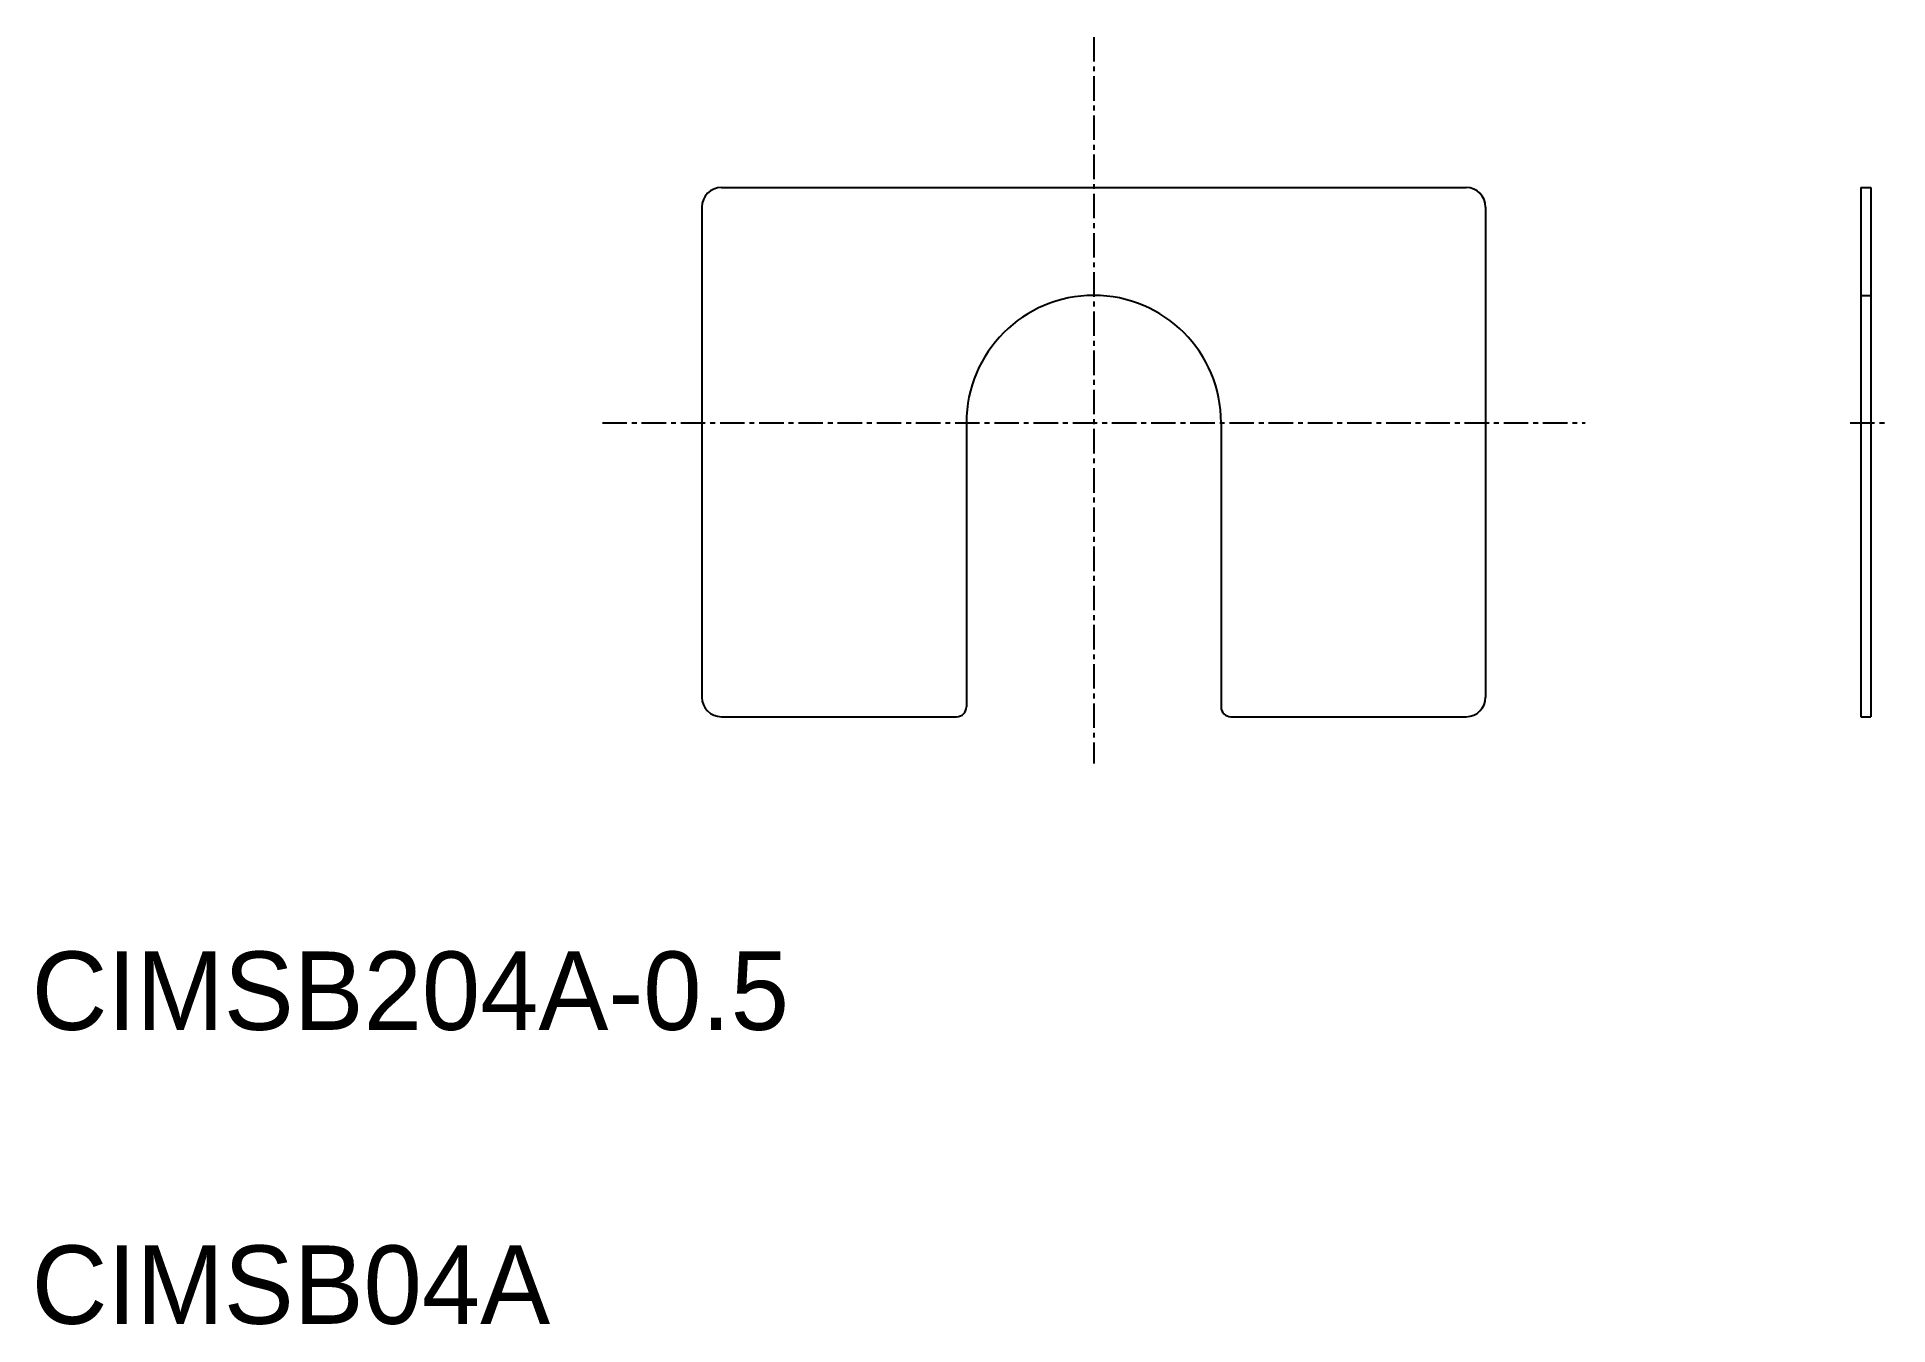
# Model space of a CAD drawing. Extents: x 10.3 to 104.7, y 9.9 to 75.7.
import ezdxf

# ---------------------------------------------------------------- set-up
doc = ezdxf.new("R2010")
doc.units = 0
doc.linetypes.add('CENTER', pattern=[2, 1.25, -0.25, 0.25, -0.25])
doc.linetypes.add('DASHED', pattern=[0.75, 0.5, -0.25])
doc.layers.get('0').update_dxf_attribs({"linetype": 'CONTINUOUS'})
doc.layers.add('CENTER', color=1, linetype='CENTER')

msp = doc.modelspace()

# ---------------------------------------------------------------- linework, layer by layer
at = {"color": 7, "linetype": 'CONTINUOUS'}
for p, q in [((45.203, 67.98), (83.203, 67.98)), ((103.356, 67.98), (103.356, 40.98)), ((103.356, 67.98), (103.856, 67.98)), ((103.856, 67.98), (103.856, 40.98)), ((44.203, 66.98), (44.203, 41.98)), ((84.203, 66.98), (84.203, 41.98)), ((57.703, 55.98), (57.703, 41.48)), ((70.703, 55.98), (70.703, 41.48)), ((45.203, 40.98), (57.203, 40.98)), ((71.203, 40.98), (83.203, 40.98)), ((103.356, 40.98), (103.856, 40.98))]:
    msp.add_line(p, q, dxfattribs=at)
at = {"color": 3, "linetype": 'DASHED'}
msp.add_line((103.356, 62.48), (103.856, 62.48), dxfattribs=at)
for p, q in [((70.703, 52.355), (70.703, 52.355)), ((70.703, 48.73), (70.703, 48.73))]:
    msp.add_line(p, q)
at = {"color": 7, "linetype": 'CONTINUOUS'}
for centre, radius, start, end in [((45.203, 66.98), 1, 90, 180), ((83.203, 66.98), 1, 0, 90), ((64.203, 55.98), 6.5, 0, 180), ((45.203, 41.98), 1, 180, 270), ((83.203, 41.98), 1, 270, 0), ((57.203, 41.48), 0.5, 270, 0), ((71.203, 41.48), 0.5, 180, 270), ((71.203, 41.48), 0.5, 180, 270)]:
    msp.add_arc(centre, radius, start, end, dxfattribs=at)
at = {"layer": 'CENTER', "color": 1, "linetype": 'CENTER'}
for p, q in [((64.203, 75.661), (64.203, 38.585)), ((39.129, 55.98), (89.277, 55.98)), ((102.802, 55.98), (104.736, 55.98))]:
    msp.add_line(p, q, dxfattribs=at)

# ---------------------------------------------------------------- texts
at = {"color": 7, "linetype": 'CONTINUOUS'}
for s, p in [('CIMSB204A-0.5', (10, 25)), ('CIMSB04A', (10, 10))]:
    msp.add_text(s, height=4, dxfattribs=at).set_placement(p)

doc.saveas('drawing.dxf')
